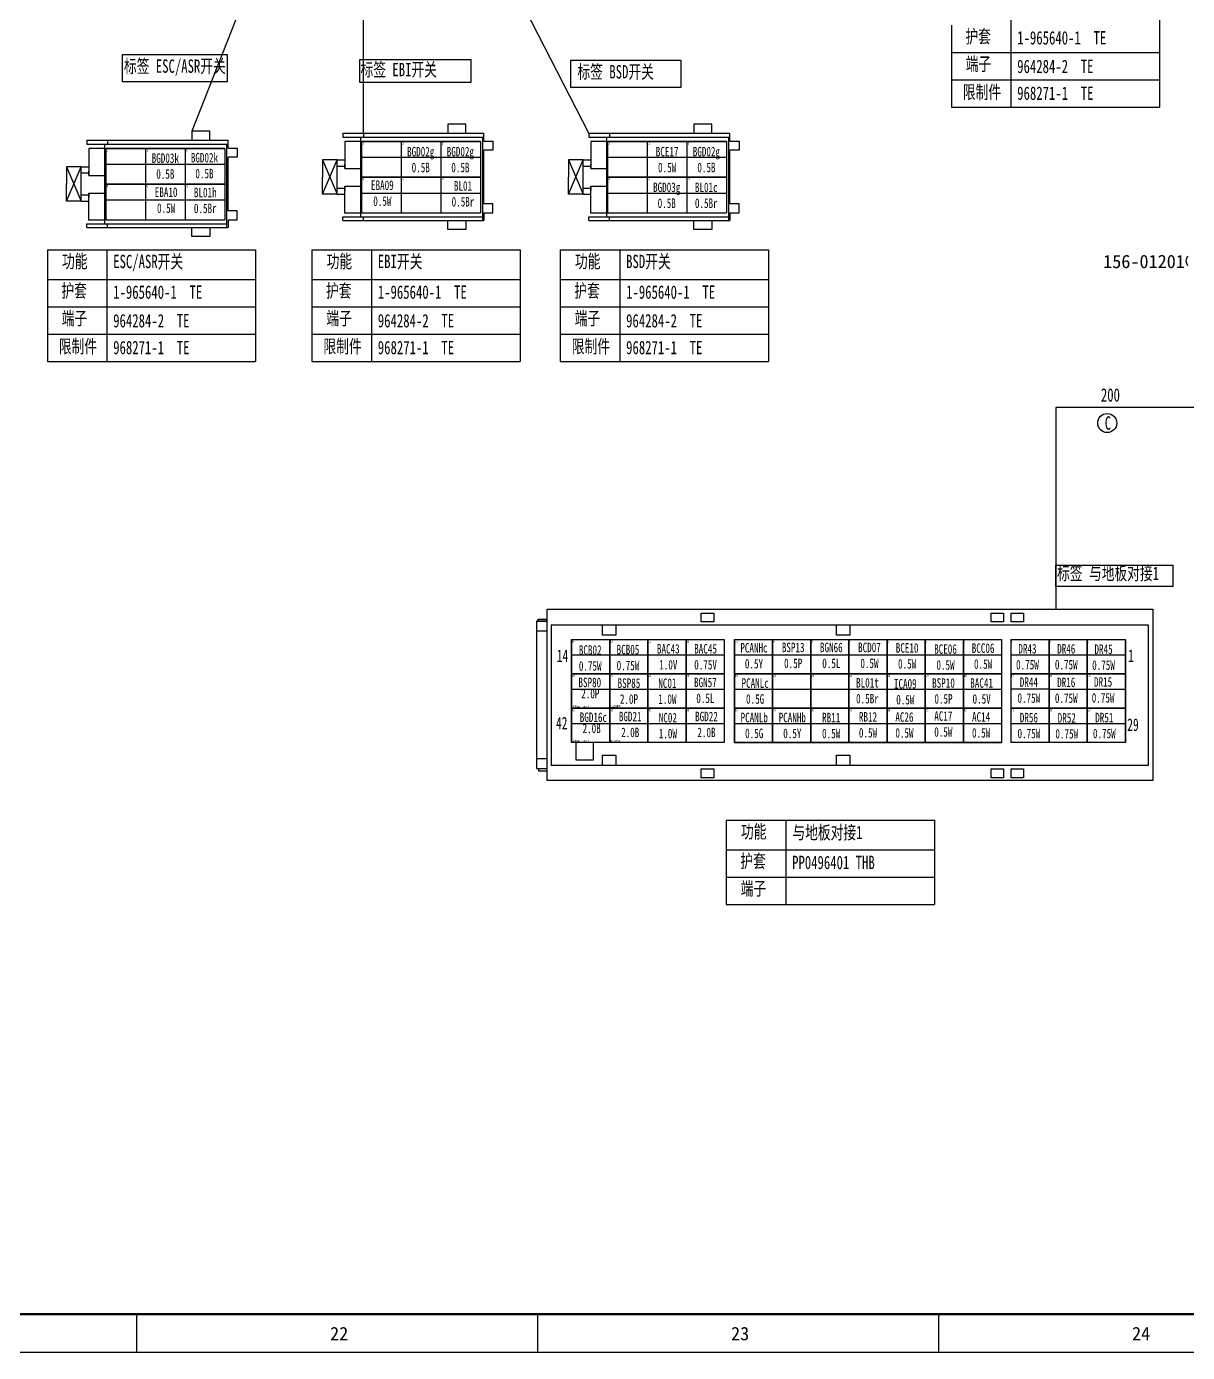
# Model space of a CAD drawing. Header units: millimetres. Extents: x 1543 to 5748, y 1576 to 2417.
# Drawn here: x 3722.2 to 4026.6, y 1576.3 to 1923.9 of the extents above; entities that cross this region are included whole.
import ezdxf

# ---------------------------------------------------------------- set-up
doc = ezdxf.new("R2010")
doc.units = ezdxf.units.MM
doc.layers.get('0').update_dxf_attribs({"lineweight": 25})
doc.layers.add('11文本层', color=255, linetype='Continuous')
doc.layers.add('孔位', color=2, linetype='Continuous')
for name, color, linetype, lineweight in [('1轮廓实线层', 7, 'Continuous', 50), ('_0', 7, 'Continuous', 25), ('图框层', 7, 'Continuous', 25)]:
    doc.layers.add(name, color=color, linetype=linetype, lineweight=lineweight)
doc.styles.add('HZ', font='SimSun.ttf', dxfattribs={"width": 0.67, "height": 4})
doc.styles.get("Standard").update_dxf_attribs({"font": ''})
doc.styles.add('仿宋体', font='', dxfattribs={"width": 0.7, "height": 3.5})
doc.styles.add('仿宋体GB2312', font='', dxfattribs={"width": 0.7})
doc.styles.add('标准', font='fangsong.ttf', dxfattribs={"width": 0.7, "height": 3.5})
doc.styles.get('Standard').set_extended_font_data('SimSun')
doc.styles.get('仿宋体').set_extended_font_data('SimSun')
doc.styles.get('仿宋体GB2312').set_extended_font_data('SimSun')

# ---------------------------------------------------------------- blocks, each defined once
blk = doc.blocks.new('ZwmFrameMain_A0X5^_^分区图框^_^landscape')
at = {"color": 3}
for p, q in [((2182.63, 0), (2182.63, -10)), ((2287.75, 0), (2287.75, -10)), ((2392.88, 0), (2392.88, -10))]:
    blk.add_line(p, q, dxfattribs=at)
at = {"lineweight": 50}
blk.add_line((4170, 0), (0, 0), dxfattribs=at)
at = {"layer": '图框层', "color": 1}
blk.add_line((4180, -10), (-25, -10), dxfattribs=at)
at = {"color": 3, "char_height": 3.5, "attachment_point": 1}
for s, insert in [('22', (2233.4, -3.29)), ('23', (2338.53, -3.29)), ('24', (2443.65, -3.29))]:
    blk.add_mtext_dynamic_manual_height_columns(s, width=5.7094, gutter_width=1, heights=[0], dxfattribs=dict(at, insert=insert))

msp = doc.modelspace()

# ---------------------------------------------------------------- linework, layer by layer
for p, q in [((3837.39, 1898.28), (3832.65, 1898.28)), ((3832.65, 1898.28), (3832.65, 1895.91)), ((3837.39, 1895.91), (3837.39, 1898.28)), ((3901.9, 1898.28), (3897.15, 1898.28)), ((3897.15, 1898.28), (3897.15, 1895.91)), ((3901.9, 1895.91), (3901.9, 1898.28)), ((3770.3, 1896.45), (3765.56, 1896.45)), ((3765.56, 1896.45), (3765.56, 1894.08)), ((3770.3, 1894.08), (3770.3, 1896.45)), ((3805.15, 1895.91), (3810.55, 1895.91)), ((3805.15, 1895.91), (3805.15, 1894.87)), ((3805.15, 1894.87), (3810.55, 1894.87)), ((3809.78, 1894.87), (3809.78, 1884.48)), ((3809.78, 1894.87), (3841.8, 1894.87)), ((3810.55, 1895.91), (3842.13, 1895.91)), ((3810.55, 1895.91), (3810.55, 1894.87)), ((3841.8, 1873.06), (3841.8, 1894.87)), ((3842.13, 1893.84), (3842.13, 1895.91)), ((3869.66, 1895.91), (3875.06, 1895.91)), ((3869.66, 1895.91), (3869.66, 1894.87)), ((3869.66, 1894.87), (3875.06, 1894.87)), ((3874.29, 1894.87), (3874.29, 1884.48)), ((3874.29, 1894.87), (3906.3, 1894.87)), ((3875.06, 1895.91), (3906.64, 1895.91)), ((3875.06, 1895.91), (3875.06, 1894.87)), ((3906.3, 1873.06), (3906.3, 1894.87)), ((3906.64, 1893.84), (3906.64, 1895.91)), ((3738.06, 1894.08), (3743.46, 1894.08)), ((3738.06, 1894.08), (3738.06, 1893.05)), ((3738.06, 1893.05), (3743.46, 1893.05)), ((3742.69, 1891.93), (3738.54, 1891.93)), ((3738.54, 1891.93), (3738.54, 1884.81)), ((3742.69, 1893.05), (3742.69, 1882.66)), ((3742.69, 1893.05), (3774.7, 1893.05)), ((3742.96, 1891.94), (3742.96, 1882.58)), ((3742.96, 1891.94), (3753.36, 1891.94)), ((3753.36, 1891.94), (3743.07, 1891.94)), ((3743.46, 1894.08), (3775.04, 1894.08)), ((3743.46, 1894.08), (3743.46, 1893.05)), ((3753.36, 1891.94), (3753.36, 1882.58)), ((3753.36, 1891.94), (3753.36, 1882.58)), ((3753.36, 1891.94), (3763.76, 1891.94)), ((3763.76, 1891.94), (3753.47, 1891.94)), ((3763.76, 1891.94), (3763.76, 1882.58)), ((3763.76, 1891.94), (3763.76, 1882.58)), ((3763.76, 1891.94), (3774.16, 1891.94)), ((3774.16, 1891.94), (3763.87, 1891.94)), ((3774.16, 1891.94), (3774.16, 1882.58)), ((3774.7, 1871.23), (3774.7, 1893.05)), ((3775.04, 1892.02), (3775.04, 1894.08)), ((3775.04, 1892.02), (3777.41, 1892.02)), ((3777.41, 1892.02), (3777.41, 1889.64)), ((3809.78, 1893.75), (3805.63, 1893.75)), ((3805.63, 1893.75), (3805.63, 1886.64)), ((3810.05, 1893.76), (3810.05, 1884.4)), ((3810.05, 1893.76), (3820.45, 1893.76)), ((3820.45, 1893.76), (3810.16, 1893.76)), ((3820.45, 1893.76), (3820.45, 1884.4)), ((3820.45, 1893.76), (3820.45, 1884.4)), ((3820.45, 1893.76), (3830.85, 1893.76)), ((3830.85, 1893.76), (3820.56, 1893.76)), ((3830.85, 1893.76), (3830.85, 1884.4)), ((3830.85, 1893.76), (3830.85, 1884.4)), ((3830.85, 1893.76), (3841.25, 1893.76)), ((3841.25, 1893.76), (3830.96, 1893.76)), ((3841.25, 1893.76), (3841.25, 1884.4)), ((3842.13, 1893.84), (3844.5, 1893.84)), ((3844.5, 1891.47), (3842.13, 1891.47)), ((3842.13, 1877.37), (3842.13, 1891.47)), ((3844.5, 1893.84), (3844.5, 1891.47)), ((3874.29, 1893.75), (3870.14, 1893.75)), ((3870.14, 1893.75), (3870.14, 1886.64)), ((3874.56, 1893.76), (3874.56, 1884.4)), ((3874.56, 1893.76), (3884.96, 1893.76)), ((3884.96, 1893.76), (3874.66, 1893.76)), ((3884.96, 1893.76), (3884.96, 1884.4)), ((3884.96, 1893.76), (3884.96, 1884.4)), ((3884.96, 1893.76), (3895.36, 1893.76)), ((3895.36, 1893.76), (3885.06, 1893.76)), ((3895.36, 1893.76), (3895.36, 1884.4)), ((3895.36, 1893.76), (3895.36, 1884.4)), ((3895.36, 1893.76), (3905.76, 1893.76)), ((3905.76, 1893.76), (3895.46, 1893.76)), ((3905.76, 1893.76), (3905.76, 1884.4)), ((3906.64, 1893.84), (3909.01, 1893.84)), ((3909.01, 1891.47), (3906.64, 1891.47)), ((3906.64, 1877.37), (3906.64, 1891.47)), ((3909.01, 1893.84), (3909.01, 1891.47)), ((3742.96, 1887.78), (3753.36, 1887.78)), ((3753.36, 1887.78), (3763.76, 1887.78)), ((3763.76, 1887.78), (3774.16, 1887.78)), ((3777.41, 1889.64), (3775.04, 1889.64)), ((3775.04, 1875.54), (3775.04, 1889.64)), ((3803.64, 1888.91), (3799.79, 1888.91)), ((3799.79, 1888.91), (3799.79, 1884.43)), ((3799.79, 1879.94), (3803.64, 1888.91)), ((3799.79, 1888.91), (3803.63, 1879.94)), ((3803.63, 1879.94), (3803.64, 1888.91)), ((3803.64, 1888.91), (3805.63, 1888.91)), ((3805.63, 1886.64), (3805.63, 1887.82)), ((3810.05, 1889.6), (3820.45, 1889.6)), ((3820.45, 1889.6), (3830.85, 1889.6)), ((3830.85, 1889.6), (3841.25, 1889.6)), ((3868.14, 1888.91), (3864.3, 1888.91)), ((3864.3, 1888.91), (3864.3, 1884.43)), ((3864.3, 1879.94), (3868.14, 1888.91)), ((3864.3, 1888.91), (3868.13, 1879.94)), ((3868.13, 1879.94), (3868.14, 1888.91)), ((3868.14, 1888.91), (3870.14, 1888.91)), ((3870.14, 1886.64), (3870.14, 1887.82)), ((3874.56, 1889.6), (3884.96, 1889.6)), ((3884.96, 1889.6), (3895.36, 1889.6)), ((3895.36, 1889.6), (3905.76, 1889.6)), ((3736.55, 1887.09), (3732.7, 1887.09)), ((3732.7, 1887.09), (3732.7, 1882.6)), ((3732.7, 1878.11), (3736.55, 1887.09)), ((3732.7, 1887.09), (3736.54, 1878.11)), ((3736.54, 1878.11), (3736.55, 1887.09)), ((3738.54, 1885.41), (3736.54, 1885.41)), ((3736.55, 1887.09), (3738.54, 1887.09)), ((3738.54, 1884.81), (3738.54, 1886)), ((3738.54, 1884.81), (3742.69, 1884.81)), ((3799.79, 1879.94), (3799.79, 1884.43)), ((3805.63, 1887.23), (3803.63, 1887.23)), ((3805.63, 1886.64), (3809.78, 1886.64)), ((3809.78, 1884.48), (3809.78, 1882.05)), ((3810.05, 1884.4), (3810.05, 1875.04)), ((3810.05, 1884.4), (3820.45, 1884.4)), ((3810.05, 1884.4), (3820.45, 1884.4)), ((3820.45, 1884.4), (3810.16, 1884.4)), ((3820.45, 1884.4), (3820.45, 1875.04)), ((3820.45, 1884.4), (3820.45, 1875.04)), ((3820.45, 1884.4), (3830.85, 1884.4)), ((3820.45, 1884.4), (3830.85, 1884.4)), ((3830.85, 1884.4), (3820.56, 1884.4)), ((3830.85, 1884.4), (3830.85, 1875.04)), ((3830.85, 1884.4), (3830.85, 1875.04)), ((3830.85, 1884.4), (3841.25, 1884.4)), ((3830.85, 1884.4), (3841.25, 1884.4)), ((3841.25, 1884.4), (3830.96, 1884.4)), ((3841.25, 1884.4), (3841.25, 1875.04)), ((3864.3, 1879.94), (3864.3, 1884.43)), ((3870.14, 1887.23), (3868.14, 1887.23)), ((3870.14, 1886.64), (3874.29, 1886.64)), ((3874.29, 1884.48), (3874.29, 1882.05)), ((3874.56, 1884.4), (3874.56, 1875.04)), ((3874.56, 1884.4), (3884.96, 1884.4)), ((3874.56, 1884.4), (3884.96, 1884.4)), ((3884.96, 1884.4), (3874.66, 1884.4)), ((3884.96, 1884.4), (3884.96, 1875.04)), ((3884.96, 1884.4), (3884.96, 1875.04)), ((3884.96, 1884.4), (3895.36, 1884.4)), ((3884.96, 1884.4), (3895.36, 1884.4)), ((3895.36, 1884.4), (3885.06, 1884.4)), ((3895.36, 1884.4), (3895.36, 1875.04)), ((3895.36, 1884.4), (3895.36, 1875.04)), ((3895.36, 1884.4), (3905.76, 1884.4)), ((3895.36, 1884.4), (3905.76, 1884.4)), ((3905.76, 1884.4), (3895.46, 1884.4)), ((3905.76, 1884.4), (3905.76, 1875.04)), ((3732.7, 1878.11), (3732.7, 1882.6)), ((3742.69, 1882.66), (3742.69, 1880.22)), ((3742.96, 1882.58), (3742.96, 1873.22)), ((3742.96, 1882.58), (3753.36, 1882.58)), ((3742.96, 1882.58), (3753.36, 1882.58)), ((3753.36, 1882.58), (3743.07, 1882.58)), ((3753.36, 1882.58), (3753.36, 1873.22)), ((3753.36, 1882.58), (3753.36, 1873.22)), ((3753.36, 1882.58), (3763.76, 1882.58)), ((3753.36, 1882.58), (3763.76, 1882.58)), ((3763.76, 1882.58), (3753.47, 1882.58)), ((3763.76, 1882.58), (3763.76, 1873.22)), ((3763.76, 1882.58), (3763.76, 1873.22)), ((3763.76, 1882.58), (3774.16, 1882.58)), ((3763.76, 1882.58), (3774.16, 1882.58)), ((3774.16, 1882.58), (3763.87, 1882.58)), ((3774.16, 1882.58), (3774.16, 1873.22)), ((3805.63, 1881.46), (3803.63, 1881.46)), ((3805.63, 1874.93), (3805.63, 1882.05)), ((3805.63, 1882.05), (3809.78, 1882.05)), ((3805.63, 1882.05), (3805.63, 1880.86)), ((3809.78, 1882.05), (3809.78, 1874.87)), ((3870.14, 1881.46), (3868.13, 1881.46)), ((3870.14, 1874.93), (3870.14, 1882.05)), ((3870.14, 1882.05), (3874.29, 1882.05)), ((3870.14, 1882.05), (3870.14, 1880.86)), ((3874.29, 1882.05), (3874.29, 1874.87)), ((3736.54, 1878.11), (3732.7, 1878.11)), ((3738.54, 1879.63), (3736.54, 1879.63)), ((3736.54, 1878.11), (3738.54, 1878.11)), ((3738.54, 1873.11), (3738.54, 1880.22)), ((3738.54, 1880.22), (3742.69, 1880.22)), ((3738.54, 1880.22), (3738.54, 1879.04)), ((3742.69, 1880.22), (3742.69, 1873.05)), ((3742.96, 1878.42), (3753.36, 1878.42)), ((3753.36, 1878.42), (3763.76, 1878.42)), ((3763.76, 1878.42), (3774.16, 1878.42)), ((3803.63, 1879.94), (3799.79, 1879.94)), ((3803.63, 1879.94), (3805.63, 1879.94)), ((3810.05, 1880.24), (3820.45, 1880.24)), ((3820.45, 1880.24), (3830.85, 1880.24)), ((3830.85, 1880.24), (3841.25, 1880.24)), ((3844.5, 1877.37), (3842.13, 1877.37)), ((3844.5, 1875), (3844.5, 1877.37)), ((3868.13, 1879.94), (3864.3, 1879.94)), ((3868.13, 1879.94), (3870.14, 1879.94)), ((3874.56, 1880.24), (3884.96, 1880.24)), ((3884.96, 1880.24), (3895.36, 1880.24)), ((3895.36, 1880.24), (3905.76, 1880.24)), ((3909.01, 1877.37), (3906.64, 1877.37)), ((3909.01, 1875), (3909.01, 1877.37)), ((3742.69, 1874.29), (3742.69, 1872.14)), ((3777.41, 1875.54), (3775.04, 1875.54)), ((3777.41, 1873.17), (3777.41, 1875.54)), ((3805.15, 1873.06), (3805.15, 1873.96)), ((3805.15, 1873.96), (3841.8, 1873.96)), ((3809.78, 1874.93), (3805.63, 1874.93)), ((3809.78, 1876.12), (3809.78, 1873.96)), ((3810.05, 1875.04), (3820.45, 1875.04)), ((3810.55, 1873.06), (3810.55, 1873.96)), ((3820.45, 1875.04), (3830.85, 1875.04)), ((3830.85, 1875.04), (3841.25, 1875.04)), ((3842.13, 1875), (3844.5, 1875)), ((3842.13, 1875), (3842.13, 1873.06)), ((3869.66, 1873.06), (3869.66, 1873.96)), ((3869.66, 1873.96), (3906.3, 1873.96)), ((3874.29, 1874.93), (3870.14, 1874.93)), ((3874.29, 1876.12), (3874.29, 1873.96)), ((3874.56, 1875.04), (3884.96, 1875.04)), ((3875.06, 1873.06), (3875.06, 1873.96)), ((3884.96, 1875.04), (3895.36, 1875.04)), ((3895.36, 1875.04), (3905.76, 1875.04)), ((3906.64, 1875), (3909.01, 1875)), ((3906.64, 1875), (3906.64, 1873.06)), ((3738.06, 1871.23), (3738.06, 1872.14)), ((3738.06, 1872.14), (3774.7, 1872.14)), ((3738.06, 1871.23), (3743.46, 1871.23)), ((3742.69, 1873.11), (3738.54, 1873.11)), ((3742.96, 1873.22), (3753.36, 1873.22)), ((3743.46, 1871.23), (3743.46, 1872.14)), ((3743.46, 1871.23), (3775.04, 1871.23)), ((3753.36, 1873.22), (3763.76, 1873.22)), ((3763.76, 1873.22), (3774.16, 1873.22)), ((3765.56, 1868.86), (3765.56, 1871.23)), ((3770.3, 1871.23), (3770.3, 1868.86)), ((3775.04, 1873.17), (3777.41, 1873.17)), ((3775.04, 1873.17), (3775.04, 1871.23)), ((3805.15, 1873.06), (3810.55, 1873.06)), ((3810.55, 1873.06), (3842.13, 1873.06)), ((3832.65, 1870.68), (3832.65, 1873.06)), ((3837.39, 1870.68), (3832.65, 1870.68)), ((3837.39, 1873.06), (3837.39, 1870.68)), ((3869.66, 1873.06), (3875.06, 1873.06)), ((3875.06, 1873.06), (3906.64, 1873.06)), ((3897.15, 1870.68), (3897.15, 1873.06)), ((3901.9, 1870.68), (3897.15, 1870.68)), ((3901.9, 1873.06), (3901.9, 1870.68)), ((3770.3, 1868.86), (3765.56, 1868.86)), ((3858.75, 1726.25), (3858.75, 1771.11)), ((3858.75, 1771.11), (4017.47, 1771.11)), ((4017.47, 1771.11), (4017.47, 1726.25)), ((3859.72, 1766.99), (3859.72, 1730.15)), ((3859.72, 1766.99), (4016.24, 1766.99)), ((4016.24, 1766.99), (4016.24, 1730.15)), ((3865.12, 1754.15), (3865.12, 1763.15)), ((3865.12, 1763.15), (3865.12, 1754.15)), ((3865.12, 1763.15), (3875.12, 1763.15)), ((3865.12, 1763.15), (3865.12, 1754.15)), ((3865.12, 1763.15), (3865.12, 1754.15)), ((3875.12, 1763.15), (3875.12, 1754.15)), ((3875.12, 1763.15), (3875.12, 1754.15)), ((3875.12, 1763.15), (3875.12, 1754.15)), ((3875.12, 1763.15), (3875.12, 1754.15)), ((3875.12, 1763.15), (3885.12, 1763.15)), ((3875.12, 1763.15), (3875.12, 1754.15)), ((3875.12, 1754.15), (3875.12, 1763.15)), ((3885.12, 1763.15), (3885.12, 1754.15)), ((3885.12, 1763.15), (3885.12, 1754.15)), ((3885.12, 1763.15), (3885.12, 1754.15)), ((3885.12, 1763.15), (3885.12, 1754.15)), ((3885.12, 1763.15), (3895.12, 1763.15)), ((3885.12, 1763.15), (3885.12, 1754.15)), ((3885.12, 1754.15), (3885.12, 1763.15)), ((3895.12, 1763.15), (3895.12, 1754.15)), ((3895.12, 1763.15), (3895.12, 1754.15)), ((3895.12, 1763.15), (3895.12, 1754.15)), ((3895.12, 1763.15), (3895.12, 1754.15)), ((3895.12, 1763.15), (3905.12, 1763.15)), ((3895.12, 1763.15), (3895.12, 1754.15)), ((3895.12, 1754.15), (3895.12, 1763.15)), ((3905.12, 1763.15), (3905.12, 1754.15)), ((3905.12, 1763.15), (3905.12, 1754.15)), ((3907.83, 1754.15), (3907.83, 1763.15)), ((3907.83, 1763.15), (3907.83, 1754.15)), ((3907.83, 1763.15), (3917.83, 1763.15)), ((3907.83, 1763.15), (3907.83, 1754.15)), ((3907.83, 1763.15), (3907.83, 1754.15)), ((3907.83, 1763.15), (3907.83, 1754.15)), ((3907.83, 1763.15), (3907.83, 1754.15)), ((3917.83, 1754.15), (3917.83, 1763.15)), ((3917.83, 1763.15), (3917.83, 1754.15)), ((3917.83, 1763.15), (3927.83, 1763.15)), ((3917.83, 1763.15), (3917.83, 1754.15)), ((3917.83, 1763.15), (3917.83, 1754.15)), ((3917.83, 1763.15), (3917.83, 1754.15)), ((3917.83, 1763.15), (3917.83, 1754.15)), ((3917.83, 1763.15), (3917.83, 1754.15)), ((3917.83, 1763.15), (3917.83, 1754.15)), ((3927.83, 1754.15), (3927.83, 1763.15)), ((3927.83, 1763.15), (3927.83, 1754.15)), ((3927.83, 1763.15), (3937.83, 1763.15)), ((3927.83, 1763.15), (3927.83, 1754.15)), ((3927.83, 1763.15), (3927.83, 1754.15)), ((3927.83, 1763.15), (3927.83, 1754.15)), ((3927.83, 1763.15), (3927.83, 1754.15)), ((3927.83, 1763.15), (3927.83, 1754.15)), ((3927.83, 1763.15), (3927.83, 1754.15)), ((3937.83, 1754.15), (3937.83, 1763.15)), ((3937.83, 1763.15), (3937.83, 1754.15)), ((3937.83, 1763.15), (3947.83, 1763.15)), ((3937.83, 1763.15), (3937.83, 1754.15)), ((3937.83, 1763.15), (3937.83, 1754.15)), ((3937.83, 1763.15), (3937.83, 1754.15)), ((3937.83, 1763.15), (3937.83, 1754.15)), ((3937.83, 1763.15), (3937.83, 1754.15)), ((3937.83, 1763.15), (3937.83, 1754.15)), ((3947.83, 1754.15), (3947.83, 1763.15)), ((3947.83, 1763.15), (3947.83, 1754.15)), ((3947.83, 1763.15), (3957.83, 1763.15)), ((3947.83, 1763.15), (3947.83, 1754.15)), ((3947.83, 1763.15), (3947.83, 1754.15)), ((3947.83, 1763.15), (3947.83, 1754.15)), ((3947.83, 1763.15), (3947.83, 1754.15)), ((3947.83, 1763.15), (3947.83, 1754.15)), ((3947.83, 1763.15), (3947.83, 1754.15)), ((3957.83, 1754.15), (3957.83, 1763.15)), ((3957.83, 1763.15), (3957.83, 1754.15)), ((3957.83, 1763.15), (3967.83, 1763.15)), ((3957.83, 1763.15), (3957.83, 1754.15)), ((3957.83, 1763.15), (3957.83, 1754.15)), ((3957.83, 1763.15), (3957.83, 1754.15)), ((3957.83, 1763.15), (3957.83, 1754.15)), ((3957.83, 1763.15), (3957.83, 1754.15)), ((3957.83, 1763.15), (3957.83, 1754.15)), ((3967.83, 1754.15), (3967.83, 1763.15)), ((3967.83, 1763.15), (3967.83, 1754.15)), ((3967.83, 1763.15), (3977.83, 1763.15)), ((3967.83, 1763.15), (3967.83, 1754.15)), ((3967.83, 1763.15), (3967.83, 1754.15)), ((3967.83, 1763.15), (3967.83, 1754.15)), ((3967.83, 1763.15), (3967.83, 1754.15)), ((3967.83, 1763.15), (3967.83, 1754.15)), ((3967.83, 1763.15), (3967.83, 1754.15)), ((3977.83, 1763.15), (3977.83, 1754.15)), ((3977.83, 1763.15), (3977.83, 1754.15)), ((3980.31, 1763.15), (3980.31, 1736.15)), ((3980.31, 1763.15), (3990.31, 1763.15)), ((3980.31, 1763.15), (3990.31, 1763.15)), ((3990.31, 1754.15), (3990.31, 1763.15)), ((3990.31, 1763.15), (3990.31, 1754.15)), ((3990.31, 1763.15), (4000.31, 1763.15)), ((3990.31, 1763.15), (3990.31, 1754.15)), ((3990.31, 1763.15), (3990.31, 1754.15)), ((3990.31, 1763.15), (3990.31, 1754.15)), ((3990.31, 1763.15), (3990.31, 1754.15)), ((4000.31, 1754.15), (4000.31, 1763.15)), ((4000.31, 1763.15), (4000.31, 1754.15)), ((4000.31, 1763.15), (4010.31, 1763.15)), ((4000.31, 1763.15), (4000.31, 1754.15)), ((4000.31, 1763.15), (4000.31, 1754.15)), ((4000.31, 1763.15), (4000.31, 1754.15)), ((4000.31, 1763.15), (4000.31, 1754.15)), ((4010.31, 1754.15), (4010.31, 1763.15)), ((4010.31, 1763.15), (4010.31, 1754.15)), ((4010.31, 1763.15), (4010.31, 1754.15)), ((4010.31, 1763.15), (4010.31, 1754.15)), ((4010.31, 1763.15), (4010.31, 1754.15)), ((4010.31, 1763.15), (4010.31, 1754.15)), ((3865.12, 1759.15), (3875.12, 1759.15)), ((3875.12, 1759.15), (3885.12, 1759.15)), ((3885.12, 1759.15), (3895.12, 1759.15)), ((3895.12, 1759.15), (3905.12, 1759.15)), ((3907.83, 1759.15), (3917.83, 1759.15)), ((3917.83, 1759.15), (3927.83, 1759.15)), ((3927.83, 1759.15), (3937.83, 1759.15)), ((3937.83, 1759.15), (3947.83, 1759.15)), ((3947.83, 1759.15), (3957.83, 1759.15)), ((3957.83, 1759.15), (3967.83, 1759.15)), ((3967.83, 1759.15), (3977.83, 1759.15)), ((3980.31, 1759.15), (3990.31, 1759.15)), ((3990.31, 1759.15), (4000.31, 1759.15)), ((4000.31, 1759.15), (4010.31, 1759.15)), ((3875.12, 1754.15), (3865.12, 1754.15)), ((3865.12, 1745.15), (3865.12, 1754.15)), ((3865.12, 1754.15), (3865.12, 1745.15)), ((3865.12, 1754.15), (3875.12, 1754.15)), ((3865.12, 1754.15), (3865.12, 1745.15)), ((3865.12, 1754.15), (3865.12, 1745.15)), ((3885.12, 1754.15), (3875.12, 1754.15)), ((3875.12, 1754.15), (3875.12, 1745.15)), ((3875.12, 1754.15), (3875.12, 1745.15)), ((3875.12, 1754.15), (3875.12, 1745.15)), ((3875.12, 1754.15), (3875.12, 1745.15)), ((3875.12, 1754.15), (3885.12, 1754.15)), ((3875.12, 1754.15), (3875.12, 1745.15)), ((3875.12, 1745.15), (3875.12, 1754.15)), ((3895.12, 1754.15), (3885.12, 1754.15)), ((3885.12, 1754.15), (3885.12, 1745.15)), ((3885.12, 1754.15), (3885.12, 1745.15)), ((3885.12, 1754.15), (3885.12, 1745.15)), ((3885.12, 1754.15), (3885.12, 1745.15)), ((3885.12, 1754.15), (3895.12, 1754.15)), ((3885.12, 1754.15), (3885.12, 1745.15)), ((3885.12, 1745.15), (3885.12, 1754.15)), ((3905.12, 1754.15), (3895.12, 1754.15)), ((3895.12, 1754.15), (3895.12, 1745.15)), ((3895.12, 1754.15), (3895.12, 1745.15)), ((3895.12, 1754.15), (3895.12, 1745.15)), ((3895.12, 1754.15), (3895.12, 1745.15)), ((3895.12, 1754.15), (3905.12, 1754.15)), ((3895.12, 1754.15), (3895.12, 1745.15)), ((3895.12, 1745.15), (3895.12, 1754.15)), ((3905.12, 1754.15), (3905.12, 1745.15)), ((3905.12, 1754.15), (3905.12, 1745.15)), ((3907.83, 1754.15), (3907.83, 1745.15)), ((3907.83, 1754.15), (3907.83, 1745.15)), ((3907.83, 1754.15), (3907.83, 1745.15)), ((3907.83, 1754.15), (3907.83, 1745.15)), ((3907.83, 1754.15), (3917.83, 1754.15)), ((3907.83, 1754.15), (3907.83, 1745.15)), ((3907.83, 1745.15), (3907.83, 1754.15)), ((3907.83, 1754.15), (3917.83, 1754.15)), ((3917.83, 1754.15), (3907.83, 1754.15)), ((3917.83, 1754.15), (3917.83, 1745.15)), ((3917.83, 1754.15), (3917.83, 1745.15)), ((3917.83, 1754.15), (3917.83, 1745.15)), ((3917.83, 1754.15), (3917.83, 1745.15)), ((3917.83, 1754.15), (3917.83, 1745.15)), ((3917.83, 1754.15), (3917.83, 1745.15)), ((3917.83, 1754.15), (3927.83, 1754.15)), ((3917.83, 1754.15), (3917.83, 1745.15)), ((3917.83, 1745.15), (3917.83, 1754.15)), ((3917.83, 1754.15), (3927.83, 1754.15)), ((3927.83, 1754.15), (3917.83, 1754.15)), ((3927.83, 1754.15), (3927.83, 1745.15)), ((3927.83, 1754.15), (3927.83, 1745.15)), ((3927.83, 1754.15), (3927.83, 1745.15)), ((3927.83, 1754.15), (3927.83, 1745.15)), ((3927.83, 1754.15), (3927.83, 1745.15)), ((3927.83, 1754.15), (3927.83, 1745.15)), ((3927.83, 1754.15), (3937.83, 1754.15)), ((3927.83, 1754.15), (3927.83, 1745.15)), ((3927.83, 1745.15), (3927.83, 1754.15)), ((3927.83, 1754.15), (3937.83, 1754.15)), ((3937.83, 1754.15), (3927.83, 1754.15)), ((3937.83, 1754.15), (3937.83, 1745.15)), ((3937.83, 1754.15), (3937.83, 1745.15)), ((3937.83, 1754.15), (3937.83, 1745.15)), ((3937.83, 1754.15), (3937.83, 1745.15)), ((3937.83, 1754.15), (3937.83, 1745.15)), ((3937.83, 1754.15), (3937.83, 1745.15)), ((3937.83, 1754.15), (3947.83, 1754.15)), ((3937.83, 1754.15), (3937.83, 1745.15)), ((3937.83, 1745.15), (3937.83, 1754.15)), ((3937.83, 1754.15), (3947.83, 1754.15)), ((3947.83, 1754.15), (3937.83, 1754.15)), ((3947.83, 1754.15), (3947.83, 1745.15)), ((3947.83, 1754.15), (3947.83, 1745.15)), ((3947.83, 1754.15), (3947.83, 1745.15)), ((3947.83, 1754.15), (3947.83, 1745.15)), ((3947.83, 1754.15), (3947.83, 1745.15)), ((3947.83, 1754.15), (3947.83, 1745.15)), ((3947.83, 1754.15), (3957.83, 1754.15)), ((3947.83, 1754.15), (3947.83, 1745.15)), ((3947.83, 1745.15), (3947.83, 1754.15)), ((3947.83, 1754.15), (3957.83, 1754.15)), ((3957.83, 1754.15), (3947.83, 1754.15)), ((3957.83, 1754.15), (3957.83, 1745.15)), ((3957.83, 1754.15), (3957.83, 1745.15)), ((3957.83, 1754.15), (3957.83, 1745.15)), ((3957.83, 1754.15), (3957.83, 1745.15)), ((3957.83, 1754.15), (3957.83, 1745.15)), ((3957.83, 1754.15), (3957.83, 1745.15)), ((3957.83, 1754.15), (3967.83, 1754.15)), ((3957.83, 1754.15), (3957.83, 1745.15)), ((3957.83, 1745.15), (3957.83, 1754.15)), ((3957.83, 1754.15), (3967.83, 1754.15)), ((3967.83, 1754.15), (3957.83, 1754.15)), ((3967.83, 1754.15), (3967.83, 1745.15)), ((3967.83, 1754.15), (3967.83, 1745.15)), ((3967.83, 1754.15), (3967.83, 1745.15)), ((3967.83, 1754.15), (3967.83, 1745.15)), ((3967.83, 1754.15), (3967.83, 1745.15)), ((3967.83, 1754.15), (3967.83, 1745.15)), ((3967.83, 1754.15), (3977.83, 1754.15)), ((3967.83, 1754.15), (3967.83, 1745.15)), ((3967.83, 1745.15), (3967.83, 1754.15)), ((3967.83, 1754.15), (3977.83, 1754.15)), ((3977.83, 1754.15), (3967.83, 1754.15)), ((3977.83, 1754.15), (3977.83, 1745.15)), ((3977.83, 1754.15), (3977.83, 1745.15)), ((3980.31, 1754.15), (3990.31, 1754.15)), ((3990.31, 1754.15), (3980.31, 1754.15)), ((3990.31, 1745.15), (3990.31, 1754.15)), ((3990.31, 1754.15), (3990.31, 1745.15)), ((3990.31, 1754.15), (4000.31, 1754.15)), ((3990.31, 1754.15), (3990.31, 1745.15)), ((3990.31, 1754.15), (3990.31, 1745.15)), ((3990.31, 1754.15), (3990.31, 1745.15)), ((3990.31, 1754.15), (3990.31, 1745.15)), ((4000.31, 1754.15), (3990.31, 1754.15)), ((4000.31, 1745.15), (4000.31, 1754.15)), ((4000.31, 1754.15), (4000.31, 1745.15)), ((4000.31, 1754.15), (4010.31, 1754.15)), ((4000.31, 1754.15), (4000.31, 1745.15)), ((4000.31, 1754.15), (4000.31, 1745.15)), ((4000.31, 1754.15), (4000.31, 1745.15)), ((4000.31, 1754.15), (4000.31, 1745.15)), ((4010.31, 1754.15), (4000.31, 1754.15)), ((4010.31, 1745.15), (4010.31, 1754.15)), ((4010.31, 1754.15), (4010.31, 1745.15)), ((4010.31, 1754.15), (4010.31, 1745.15)), ((4010.31, 1754.15), (4010.31, 1745.15)), ((4010.31, 1754.15), (4010.31, 1745.15)), ((4010.31, 1754.15), (4010.31, 1745.15)), ((3865.12, 1750.15), (3875.12, 1750.15)), ((3875.12, 1750.15), (3885.12, 1750.15)), ((3885.12, 1750.15), (3895.12, 1750.15)), ((3895.12, 1750.15), (3905.12, 1750.15)), ((3907.83, 1750.15), (3917.83, 1750.15)), ((3917.83, 1750.15), (3927.83, 1750.15)), ((3927.83, 1750.15), (3937.83, 1750.15)), ((3937.83, 1750.15), (3947.83, 1750.15)), ((3947.83, 1750.15), (3957.83, 1750.15)), ((3957.83, 1750.15), (3967.83, 1750.15)), ((3967.83, 1750.15), (3977.83, 1750.15)), ((3990.31, 1750.15), (4000.31, 1750.15)), ((4000.31, 1750.15), (4010.31, 1750.15)), ((3875.12, 1745.15), (3865.12, 1745.15)), ((3865.12, 1745.15), (3865.12, 1736.15)), ((3865.12, 1745.15), (3865.12, 1736.15)), ((3865.12, 1745.15), (3875.12, 1745.15)), ((3865.12, 1745.15), (3865.12, 1736.15)), ((3865.12, 1736.15), (3865.12, 1745.15)), ((3885.12, 1745.15), (3875.12, 1745.15)), ((3875.12, 1736.15), (3875.12, 1745.15)), ((3875.12, 1745.15), (3875.12, 1736.15)), ((3875.12, 1745.15), (3885.12, 1745.15)), ((3875.12, 1745.15), (3875.12, 1736.15)), ((3875.12, 1745.15), (3875.12, 1736.15)), ((3875.12, 1745.15), (3875.12, 1736.15)), ((3875.12, 1745.15), (3875.12, 1736.15)), ((3895.12, 1745.15), (3885.12, 1745.15)), ((3885.12, 1736.15), (3885.12, 1745.15)), ((3885.12, 1745.15), (3885.12, 1736.15)), ((3885.12, 1745.15), (3895.12, 1745.15)), ((3885.12, 1745.15), (3885.12, 1736.15)), ((3885.12, 1745.15), (3885.12, 1736.15)), ((3885.12, 1745.15), (3885.12, 1736.15)), ((3885.12, 1745.15), (3885.12, 1736.15)), ((3905.12, 1745.15), (3895.12, 1745.15)), ((3895.12, 1736.15), (3895.12, 1745.15)), ((3895.12, 1745.15), (3895.12, 1736.15)), ((3895.12, 1745.15), (3905.12, 1745.15)), ((3895.12, 1745.15), (3895.12, 1736.15)), ((3895.12, 1745.15), (3895.12, 1736.15)), ((3895.12, 1745.15), (3895.12, 1736.15)), ((3895.12, 1745.15), (3895.12, 1736.15)), ((3905.12, 1745.15), (3905.12, 1736.15)), ((3905.12, 1745.15), (3905.12, 1736.15)), ((3907.83, 1745.15), (3907.83, 1736.15)), ((3907.83, 1745.15), (3907.83, 1736.15)), ((3907.83, 1745.15), (3907.83, 1736.15)), ((3907.83, 1745.15), (3907.83, 1736.15)), ((3907.83, 1745.15), (3917.83, 1745.15)), ((3907.83, 1745.15), (3907.83, 1736.15)), ((3907.83, 1736.15), (3907.83, 1745.15)), ((3917.83, 1745.15), (3907.83, 1745.15)), ((3907.83, 1745.15), (3917.83, 1745.15)), ((3917.83, 1745.15), (3917.83, 1736.15)), ((3917.83, 1745.15), (3917.83, 1736.15)), ((3917.83, 1745.15), (3917.83, 1736.15)), ((3917.83, 1745.15), (3917.83, 1736.15)), ((3917.83, 1745.15), (3917.83, 1736.15)), ((3917.83, 1745.15), (3917.83, 1736.15)), ((3917.83, 1745.15), (3927.83, 1745.15)), ((3917.83, 1745.15), (3917.83, 1736.15)), ((3917.83, 1736.15), (3917.83, 1745.15)), ((3927.83, 1745.15), (3917.83, 1745.15)), ((3917.83, 1745.15), (3927.83, 1745.15)), ((3927.83, 1745.15), (3927.83, 1736.15)), ((3927.83, 1745.15), (3927.83, 1736.15)), ((3927.83, 1745.15), (3927.83, 1736.15)), ((3927.83, 1745.15), (3927.83, 1736.15)), ((3927.83, 1745.15), (3927.83, 1736.15)), ((3927.83, 1745.15), (3927.83, 1736.15)), ((3927.83, 1745.15), (3937.83, 1745.15)), ((3927.83, 1745.15), (3927.83, 1736.15)), ((3927.83, 1736.15), (3927.83, 1745.15)), ((3937.83, 1745.15), (3927.83, 1745.15)), ((3927.83, 1745.15), (3937.83, 1745.15)), ((3937.83, 1745.15), (3937.83, 1736.15)), ((3937.83, 1745.15), (3937.83, 1736.15)), ((3937.83, 1745.15), (3937.83, 1736.15)), ((3937.83, 1745.15), (3937.83, 1736.15)), ((3937.83, 1745.15), (3937.83, 1736.15)), ((3937.83, 1745.15), (3937.83, 1736.15)), ((3937.83, 1745.15), (3947.83, 1745.15)), ((3937.83, 1745.15), (3937.83, 1736.15)), ((3937.83, 1736.15), (3937.83, 1745.15)), ((3947.83, 1745.15), (3937.83, 1745.15)), ((3937.83, 1745.15), (3947.83, 1745.15)), ((3947.83, 1745.15), (3947.83, 1736.15)), ((3947.83, 1745.15), (3947.83, 1736.15)), ((3947.83, 1745.15), (3947.83, 1736.15)), ((3947.83, 1745.15), (3947.83, 1736.15)), ((3947.83, 1745.15), (3947.83, 1736.15)), ((3947.83, 1745.15), (3947.83, 1736.15)), ((3947.83, 1745.15), (3957.83, 1745.15)), ((3947.83, 1745.15), (3947.83, 1736.15)), ((3947.83, 1736.15), (3947.83, 1745.15)), ((3957.83, 1745.15), (3947.83, 1745.15)), ((3947.83, 1745.15), (3957.83, 1745.15)), ((3957.83, 1745.15), (3957.83, 1736.15)), ((3957.83, 1745.15), (3957.83, 1736.15)), ((3957.83, 1745.15), (3957.83, 1736.15)), ((3957.83, 1745.15), (3957.83, 1736.15)), ((3957.83, 1745.15), (3957.83, 1736.15)), ((3957.83, 1745.15), (3957.83, 1736.15)), ((3957.83, 1745.15), (3967.83, 1745.15)), ((3957.83, 1745.15), (3957.83, 1736.15)), ((3957.83, 1736.15), (3957.83, 1745.15)), ((3967.83, 1745.15), (3957.83, 1745.15)), ((3957.83, 1745.15), (3967.83, 1745.15)), ((3967.83, 1745.15), (3967.83, 1736.15)), ((3967.83, 1745.15), (3967.83, 1736.15)), ((3967.83, 1745.15), (3967.83, 1736.15)), ((3967.83, 1745.15), (3967.83, 1736.15)), ((3967.83, 1745.15), (3967.83, 1736.15)), ((3967.83, 1745.15), (3967.83, 1736.15)), ((3967.83, 1745.15), (3977.83, 1745.15)), ((3967.83, 1745.15), (3967.83, 1736.15)), ((3967.83, 1736.15), (3967.83, 1745.15)), ((3977.83, 1745.15), (3967.83, 1745.15)), ((3967.83, 1745.15), (3977.83, 1745.15)), ((3977.83, 1745.15), (3977.83, 1736.15)), ((3977.83, 1745.15), (3977.83, 1736.15)), ((3980.31, 1745.15), (3990.31, 1745.15)), ((3990.31, 1745.15), (3980.31, 1745.15)), ((3990.31, 1745.15), (3990.31, 1736.15)), ((3990.31, 1745.15), (3990.31, 1736.15)), ((3990.31, 1745.15), (3990.31, 1736.15)), ((3990.31, 1745.15), (3990.31, 1736.15)), ((3990.31, 1745.15), (4000.31, 1745.15)), ((3990.31, 1745.15), (3990.31, 1736.15)), ((3990.31, 1736.15), (3990.31, 1745.15)), ((4000.31, 1745.15), (3990.31, 1745.15)), ((4000.31, 1745.15), (4000.31, 1736.15)), ((4000.31, 1745.15), (4000.31, 1736.15)), ((4000.31, 1745.15), (4000.31, 1736.15)), ((4000.31, 1745.15), (4000.31, 1736.15)), ((4000.31, 1745.15), (4010.31, 1745.15)), ((4000.31, 1745.15), (4000.31, 1736.15)), ((4000.31, 1736.15), (4000.31, 1745.15)), ((4010.31, 1745.15), (4000.31, 1745.15)), ((4010.31, 1745.15), (4010.31, 1736.15)), ((4010.31, 1745.15), (4010.31, 1736.15)), ((4010.31, 1745.15), (4010.31, 1736.15)), ((4010.31, 1745.15), (4010.31, 1736.15)), ((4010.31, 1745.15), (4010.31, 1736.15)), ((4010.31, 1736.15), (4010.31, 1745.15)), ((3865.12, 1741.15), (3875.12, 1741.15)), ((3875.12, 1741.15), (3885.12, 1741.15)), ((3885.12, 1741.15), (3895.12, 1741.15)), ((3895.12, 1741.15), (3905.12, 1741.15)), ((3907.83, 1741.15), (3917.83, 1741.15)), ((3917.83, 1741.15), (3927.83, 1741.15)), ((3927.83, 1741.15), (3937.83, 1741.15)), ((3937.83, 1741.15), (3947.83, 1741.15)), ((3947.83, 1741.15), (3957.83, 1741.15)), ((3957.83, 1741.15), (3967.83, 1741.15)), ((3967.83, 1741.15), (3977.83, 1741.15)), ((3980.31, 1741.15), (3990.31, 1741.15)), ((3990.31, 1741.15), (4000.31, 1741.15)), ((4000.31, 1741.15), (4010.31, 1741.15)), ((3875.12, 1736.15), (3865.12, 1736.15)), ((3866.26, 1736.15), (3866.26, 1731.62)), ((3870.87, 1731.62), (3870.87, 1736.15)), ((3885.12, 1736.15), (3875.12, 1736.15)), ((3895.12, 1736.15), (3885.12, 1736.15)), ((3905.12, 1736.15), (3895.12, 1736.15)), ((3917.83, 1736.15), (3907.83, 1736.15)), ((3907.83, 1736.15), (3917.83, 1736.15)), ((3927.83, 1736.15), (3917.83, 1736.15)), ((3917.83, 1736.15), (3927.83, 1736.15)), ((3937.83, 1736.15), (3927.83, 1736.15)), ((3927.83, 1736.15), (3937.83, 1736.15)), ((3947.83, 1736.15), (3937.83, 1736.15)), ((3937.83, 1736.15), (3947.83, 1736.15)), ((3957.83, 1736.15), (3947.83, 1736.15)), ((3947.83, 1736.15), (3957.83, 1736.15)), ((3967.83, 1736.15), (3957.83, 1736.15)), ((3957.83, 1736.15), (3967.83, 1736.15)), ((3977.83, 1736.15), (3967.83, 1736.15)), ((3967.83, 1736.15), (3977.83, 1736.15)), ((3990.31, 1736.15), (3980.31, 1736.15)), ((4000.31, 1736.15), (3990.31, 1736.15)), ((4010.31, 1736.15), (4000.31, 1736.15)), ((3866.26, 1731.62), (3870.87, 1731.62)), ((4016.24, 1730.15), (3859.72, 1730.15)), ((4017.47, 1726.25), (3858.75, 1726.25))]:
    msp.add_line(p, q)
at = {"lineweight": -3}
for p, q in [((3899.12, 1767.78), (3899.12, 1770.13)), ((3899.12, 1770.13), (3902.37, 1770.13)), ((3902.37, 1770.13), (3902.37, 1767.78)), ((3975.12, 1767.78), (3975.12, 1770.13)), ((3975.12, 1770.13), (3978.36, 1770.13)), ((3978.36, 1770.13), (3978.36, 1767.78)), ((3980.36, 1767.78), (3980.36, 1770.13)), ((3980.36, 1770.13), (3983.61, 1770.13)), ((3983.61, 1770.13), (3983.61, 1767.78)), ((3855.92, 1767.95), (3855.92, 1729.35)), ((3855.92, 1767.95), (3858.75, 1767.95)), ((3858.75, 1767.95), (3855.92, 1767.95)), ((3856.33, 1768.53), (3858.75, 1768.53)), ((3856.33, 1767.95), (3856.33, 1768.53)), ((3873.18, 1764.3), (3873.18, 1766.99)), ((3876.67, 1766.99), (3876.67, 1764.3)), ((3902.37, 1767.78), (3899.12, 1767.78)), ((3920.71, 1766.99), (3924.2, 1766.99)), ((3934.57, 1764.3), (3934.57, 1766.99)), ((3938.06, 1766.99), (3938.06, 1764.3)), ((3978.36, 1767.78), (3975.12, 1767.78)), ((3983.61, 1767.78), (3980.36, 1767.78)), ((4004.04, 1766.99), (4007.54, 1766.99)), ((3855.92, 1765.49), (3858.75, 1765.49)), ((3876.67, 1764.3), (3873.18, 1764.3)), ((3938.06, 1764.3), (3934.57, 1764.3)), ((3855.92, 1731.97), (3858.75, 1731.97)), ((3873.18, 1730.15), (3873.18, 1732.84)), ((3873.18, 1732.84), (3876.67, 1732.84)), ((3876.67, 1732.84), (3876.67, 1730.15)), ((3934.57, 1730.15), (3934.57, 1732.84)), ((3934.57, 1732.84), (3938.06, 1732.84)), ((3938.06, 1732.84), (3938.06, 1730.15)), ((3855.92, 1729.35), (3858.75, 1729.35)), ((3856.46, 1729.35), (3856.46, 1728.75)), ((3856.46, 1728.75), (3858.75, 1728.75)), ((3899.12, 1726.95), (3899.12, 1729.3)), ((3899.12, 1729.3), (3902.37, 1729.3)), ((3902.37, 1729.3), (3902.37, 1726.95)), ((3924.2, 1730.15), (3920.71, 1730.15)), ((3975.12, 1726.95), (3975.12, 1729.3)), ((3975.12, 1729.3), (3978.36, 1729.3)), ((3978.36, 1729.3), (3978.36, 1726.95)), ((3980.36, 1726.95), (3980.36, 1729.3)), ((3980.36, 1729.3), (3983.61, 1729.3)), ((3983.61, 1729.3), (3983.61, 1726.95)), ((4007.54, 1730.15), (4004.04, 1730.15)), ((3902.37, 1726.95), (3899.12, 1726.95)), ((3978.36, 1726.95), (3975.12, 1726.95)), ((3983.61, 1726.95), (3980.36, 1726.95))]:
    msp.add_line(p, q, dxfattribs=at)
msp.add_arc((4028.2, 1862.47), 2, 143.3437, 216.6563)
at = {"layer": '11文本层', "color": 0}
for p, q in [((3980.29, 1932.01), (3980.29, 1902.76)), ((4019.29, 1932.01), (4019.29, 1902.76)), ((3964.69, 1924.21), (3964.69, 1917.06)), ((3964.69, 1917.06), (4019.29, 1917.06)), ((3964.69, 1917.06), (3964.69, 1909.91)), ((3964.69, 1909.91), (4019.29, 1909.91)), ((3964.69, 1909.91), (3964.69, 1902.76)), ((3964.69, 1902.76), (4019.29, 1902.76))]:
    msp.add_line(p, q, dxfattribs=at)
at = {"layer": '11文本层'}
for p, q in [((3727.67, 1865.34), (3727.67, 1857.54)), ((3727.67, 1865.34), (3743.27, 1865.34)), ((3743.27, 1865.34), (3743.27, 1836.09)), ((3743.27, 1865.34), (3782.27, 1865.34)), ((3782.27, 1865.34), (3782.27, 1836.09)), ((3782.27, 1865.34), (3782.27, 1857.54)), ((3797.05, 1865.34), (3797.05, 1857.54)), ((3797.05, 1865.34), (3812.65, 1865.34)), ((3812.65, 1865.34), (3812.65, 1836.09)), ((3812.65, 1865.34), (3851.65, 1865.34)), ((3851.65, 1865.34), (3851.65, 1836.09)), ((3851.65, 1865.34), (3851.65, 1857.54)), ((3862.15, 1865.34), (3862.15, 1857.54)), ((3862.15, 1865.34), (3877.75, 1865.34)), ((3877.75, 1865.34), (3877.75, 1836.09)), ((3877.75, 1865.34), (3916.75, 1865.34)), ((3916.75, 1865.34), (3916.75, 1836.09)), ((3916.75, 1865.34), (3916.75, 1857.54)), ((3727.67, 1857.54), (3782.27, 1857.54)), ((3727.67, 1857.54), (3727.67, 1850.39)), ((3797.05, 1857.54), (3851.65, 1857.54)), ((3797.05, 1857.54), (3797.05, 1850.39)), ((3862.15, 1857.54), (3916.75, 1857.54)), ((3862.15, 1857.54), (3862.15, 1850.39)), ((3727.67, 1850.39), (3782.27, 1850.39)), ((3727.67, 1850.39), (3727.67, 1843.24)), ((3797.05, 1850.39), (3851.65, 1850.39)), ((3797.05, 1850.39), (3797.05, 1843.24)), ((3862.15, 1850.39), (3916.75, 1850.39)), ((3862.15, 1850.39), (3862.15, 1843.24)), ((3727.67, 1843.24), (3782.27, 1843.24)), ((3727.67, 1843.24), (3727.67, 1836.09)), ((3797.05, 1843.24), (3851.65, 1843.24)), ((3797.05, 1843.24), (3797.05, 1836.09)), ((3862.15, 1843.24), (3916.75, 1843.24)), ((3862.15, 1843.24), (3862.15, 1836.09)), ((3727.67, 1836.09), (3782.27, 1836.09)), ((3797.05, 1836.09), (3851.65, 1836.09)), ((3862.15, 1836.09), (3916.75, 1836.09)), ((3905.67, 1715.82), (3905.67, 1708.02)), ((3905.67, 1715.82), (3921.27, 1715.82)), ((3921.27, 1715.82), (3921.27, 1693.72)), ((3921.27, 1715.82), (3960.27, 1715.82)), ((3960.27, 1715.82), (3960.27, 1693.72)), ((3960.27, 1715.82), (3960.27, 1708.02)), ((3905.67, 1708.02), (3960.27, 1708.02)), ((3905.67, 1708.02), (3905.67, 1700.87)), ((3905.67, 1700.87), (3960.27, 1700.87)), ((3905.67, 1700.87), (3905.67, 1693.72)), ((3905.67, 1693.72), (3960.27, 1693.72))]:
    msp.add_line(p, q, dxfattribs=at)
at = {"layer": '1轮廓实线层', "lineweight": -3}
for p, q in [((3810.55, 2010.89), (3765.56, 1896.45)), ((3810.55, 1895.91), (3810.55, 2010.89)), ((3869.66, 1895.91), (3810.55, 2010.89))]:
    msp.add_line(p, q, dxfattribs=at)
at = {"layer": '1轮廓实线层', "lineweight": -2}
for p, q in [((4112.25, 1824), (3992.09, 1824)), ((3992.09, 1824), (3992.09, 1771.11)), ((3990.31, 1750.15), (3980.31, 1750.15))]:
    msp.add_line(p, q, dxfattribs=at)
for points in [[(3747.37, 1916.56), (3774.81, 1916.56), (3774.81, 1909.38), (3747.37, 1909.38)], [(3809.61, 1915.27), (3838.72, 1915.27), (3838.72, 1909.23), (3809.61, 1909.23)], [(3864.88, 1915.08), (3893.72, 1915.08), (3893.72, 1907.9), (3864.88, 1907.9)], [(3992.09, 1782.64), (4022.78, 1782.64), (4022.78, 1777.05), (3992.09, 1777.05)]]:
    msp.add_lwpolyline(points, close=True, dxfattribs=at)
at = {"layer": '_0'}
msp.add_circle((4005.55, 1819.93), 2.5, dxfattribs=at)

# ---------------------------------------------------------------- block references
at = {"layer": '图框层', "lineweight": -3}
msp.add_blockref('ZwmFrameMain_A0X5^_^分区图框^_^landscape', (1568.4, 1586.27), dxfattribs=at)

# ---------------------------------------------------------------- texts
at = {"width": 0.6}
for s, height, p in [('1', 0.8, (3743.18, 1891.08)), ('2', 0.8, (3753.65, 1890.99)), ('3', 0.8, (3764, 1890.94)), ('1', 0.78, (3810.27, 1892.91)), ('2', 0.78, (3820.74, 1892.82)), ('3', 0.78, (3831.09, 1892.76)), ('1', 0.78, (3874.78, 1892.91)), ('2', 0.78, (3885.25, 1892.82)), ('3', 0.78, (3895.59, 1892.76)), ('4', 0.78, (3810.27, 1883.53)), ('5', 0.78, (3820.73, 1883.47)), ('6', 0.78, (3831.28, 1883.61)), ('4', 0.78, (3874.77, 1883.53)), ('5', 0.78, (3885.23, 1883.47)), ('6', 0.78, (3895.78, 1883.61)), ('4', 0.8, (3743.18, 1881.71)), ('5', 0.8, (3753.64, 1881.64)), ('6', 0.8, (3764.11, 1881.56))]:
    msp.add_text(s, height=height, dxfattribs=at).set_placement(p)
at = {"style": 'HZ', "width": 0.67}
for s, height, p in [('14', 3.305, (3861.22, 1757.26)), ('1', 3.3, (4011.01, 1757.28)), ('42', 3.305, (3861.02, 1739.6)), ('29', 3.305, (4010.79, 1739.19))]:
    msp.add_text(s, height=height, dxfattribs=at).set_placement(p)
at = {"char_height": 2.5, "attachment_point": 1, "style": '标准'}
for s, insert, width in [('\\pxqc;BGD02g\\P0.5B', (3823.07, 1892.34), 4.9731), ('\\pxqc;BGD02g\\P0.5B', (3833.47, 1892.34), 4.9731), ('\\pxqc;BCE17\\P0.5W', (3887.68, 1892.34), 4.9731), ('\\pxqc;BGD02g\\P0.5B', (3897.97, 1892.34), 4.9731), ('\\pxqc;BGD03k\\P0.5B', (3755.49, 1890.64), 6.2163), ('\\pxqc;BGD02k\\P0.5B', (3765.75, 1890.75), 6.2163), ('\\pxqc;BL01h\\P0.5Br', (3765.96, 1881.63), 6.2163), ('\\pxqc;BL01\\P0.5Br', (3833.53, 1883.36), 6.2163), ('\\pxqc;BGD03g\\P0.5B', (3887.57, 1882.98), 4.9731), ('\\pxqc;BL01c\\P0.5Br', (3897.94, 1882.98), 4.9731), ('\\pxqc;BCB02\\P0.75W', (3866.89, 1761.67), 6.2163), ('\\pxqc;BCB05\\P0.75W', (3876.79, 1761.79), 6.2163), ('\\pxqc;BAC43\\P1.0V', (3887.36, 1761.99), 6.2163), ('\\pxqc;BAC45\\P0.75V', (3897.13, 1762), 6.2163), ('\\pxqc;PCANHc\\P0.5Y', (3909.82, 1762.26), 6.2163), ('\\pxqc;BCD07\\P0.5W', (3940.1, 1762.36), 6.2163), ('\\pxqc;BCE10\\P0.5W', (3949.98, 1762.23), 6.2163), ('\\pxqc;BCE06\\P0.5W', (3960.05, 1761.93), 6.2163), ('\\pxqc;BCC06\\P0.5W', (3969.9, 1762.17), 6.2163), ('\\pxqc;DR43\\P0.75W', (3981.52, 1762.01), 6.2163), ('\\pxqc;DR46\\P0.75W', (3991.7, 1762.01), 6.2163), ('\\pxqc;DR45\\P0.75W', (4001.47, 1761.89), 6.2163), ('\\pxsm0.7,ql;{\\fSimSun|b0|i0|c134|p49;BSP80}\\P\\ps*1,qc;2.0P', (3866.91, 1753.18), 6.2163), ('\\pxqc;BSP85\\P2.0P', (3877.05, 1752.99), 6.2163), ('\\pxqc;NC01\\P1.0W', (3887.13, 1752.98), 6.2163), ('\\pxqc;BGN57\\P0.5L', (3897.08, 1753.2), 6.2163), ('\\pxqc;PCANLc\\P0.5G', (3910.14, 1753.01), 6.2163), ('\\pxqc;BL01t\\P0.5Br', (3939.58, 1753.1), 6.2163), ('\\pxqc;ICA09\\P0.5W', (3949.5, 1752.83), 6.2163), ('\\pxqc;BSP10\\P0.5P', (3959.51, 1753.03), 6.2163), ('\\pxqc;BAC41\\P0.5V', (3969.51, 1753.03), 6.2163), ('\\pxqc;DR44\\P0.75W', (3981.89, 1753.26), 6.2163), ('\\pxqc;DR16\\P0.75W', (3991.7, 1753.21), 6.2163), ('\\pxqc;DR15\\P0.75W', (4001.36, 1753.31), 6.2163), ('\\pxsm0.7,ql;{\\fSimSun|b0|i0|c134|p49;BGD16c}\\P\\ps*1,qc;2.0B', (3867.26, 1744.05), 6.2163), ('\\pxqc;BGD21\\P2.0B', (3877.37, 1744.25), 6.2163), ('\\pxqc;NC02\\P1.0W', (3887.25, 1743.95), 6.2163), ('\\pxqc;BGD22\\P2.0B', (3897.37, 1744.25), 6.2163), ('\\pxqc;PCANLb\\P0.5G', (3909.89, 1743.99), 6.2163), ('\\pxqc;PCANHb\\P0.5Y', (3919.87, 1743.99), 6.2163), ('\\pxqc;AC26\\P0.5W', (3949.27, 1744.11), 6.2163), ('\\pxqc;AC17\\P0.5W', (3959.47, 1744.37), 6.2163), ('\\pxqc;AC14\\P0.5W', (3969.38, 1744.14), 6.2163), ('\\pxqc;DR56\\P0.75W', (3981.9, 1743.96), 6.2163), ('\\pxqc;DR52\\P0.75W', (3991.83, 1743.9), 6.2163), ('\\pxqc;DR51\\P0.75W', (4001.68, 1743.97), 6.2163)]:
    msp.add_mtext(s, dxfattribs=dict(at, insert=insert, width=width))
at = {"color": 1, "char_height": 2.5, "width": 6.2163, "attachment_point": 1, "style": '标准'}
for s, insert in [('\\pxqc;EBA10\\P0.5W', (3755.7, 1881.7)), ('\\pxqc;EBA09\\P0.5W', (3812.39, 1883.53)), ('\\pxqc;BSP13\\P0.5P', (3920.1, 1762.36)), ('\\pxqc;BGN66\\P0.5L', (3930.1, 1762.36)), ('\\pxqc;RB11\\P0.5W', (3930.07, 1743.96)), ('\\pxqc;RB12\\P0.5W', (3939.72, 1744.16))]:
    msp.add_mtext(s, dxfattribs=dict(at, insert=insert))
at = {"layer": '11文本层', "color": 0, "style": '标准', "width": 0.7}
for s, p in [('护套', (3968.38, 1919.54)), ('端子', (3968.45, 1912.34)), ('限制件', (3967.7, 1904.95))]:
    msp.add_text(s, height=3.5, dxfattribs=at).set_placement(p)
at = {"layer": '11文本层', "style": '标准', "width": 0.7}
for s, p in [('功能', (3731.51, 1860.61)), ('功能', (3800.88, 1860.61)), ('功能', (3865.99, 1860.61)), ('护套', (3731.35, 1852.87)), ('护套', (3800.73, 1852.87)), ('护套', (3865.84, 1852.87)), ('端子', (3731.43, 1845.66)), ('端子', (3800.81, 1845.66)), ('端子', (3865.92, 1845.66)), ('限制件', (3730.68, 1838.28)), ('限制件', (3800.06, 1838.28)), ('限制件', (3865.17, 1838.28)), ('功能', (3909.51, 1711.1)), ('护套', (3909.36, 1703.35)), ('端子', (3909.44, 1696.15))]:
    msp.add_text(s, height=3.5, dxfattribs=at).set_placement(p)
at = {"layer": '11文本层', "color": 0, "char_height": 3.5, "width": 41.519, "attachment_point": 1, "style": '标准'}
for s, insert in [('1-965640-1  TE', (3981.95, 1922.68)), ('964284-2  TE', (3981.95, 1915.19)), ('968271-1  TE', (3981.95, 1908.16))]:
    msp.add_mtext(s, dxfattribs=dict(at, insert=insert))
at = {"layer": '11文本层', "char_height": 3.5, "attachment_point": 1, "style": '标准'}
for s, insert, width in [('标签 ESC/ASR开关', (3747.75, 1915.25), 27.0608), ('标签 {\\fFangSong_GB2312|b0|i0|c134|p49;EBI开关}', (3809.78, 1914.35), 32.507), ('标签 BSD开关', (3866.66, 1913.77), 27.0608), ('ESC/ASR开关', (3744.93, 1864.04), 41.519), ('EBI开关', (3814.31, 1864.04), 41.519), ('BSD开关', (3879.41, 1864.04), 41.519), ('1-965640-1  TE', (3744.93, 1856.01), 41.519), ('1-965640-1  TE', (3814.31, 1856.01), 41.519), ('1-965640-1  TE', (3879.41, 1856.01), 41.519), ('964284-2  TE', (3744.93, 1848.51), 41.519), ('964284-2  TE', (3814.31, 1848.51), 41.519), ('964284-2  TE', (3879.41, 1848.51), 41.519), ('968271-1  TE', (3744.93, 1841.48), 41.519), ('968271-1  TE', (3814.31, 1841.48), 41.519), ('968271-1  TE', (3879.41, 1841.48), 41.519), ('标签 与地板对接1', (3992.41, 1782.31), 29.0064), ('与地板对接1', (3923.01, 1714.35), 41.519), ('PP0496401 THB', (3922.93, 1706.49), 41.519)]:
    msp.add_mtext(s, dxfattribs=dict(at, insert=insert, width=width))
at = {"layer": '_0', "lineweight": -2, "insert": (4004.48, 1864.04), "char_height": 3.5, "width": 22.9655, "attachment_point": 1}
msp.add_mtext('{\\fFangSong_GB2312|b0|i0|c134|p2;156-01201}', dxfattribs=at)
at = {"layer": '_0', "char_height": 3.5, "attachment_point": 1}
for s, insert, width, style in [('200', (4003.89, 1829.04), 5.9278, '仿宋体'), ('C', (4004.9, 1821.69), 7.013, '仿宋体GB2312')]:
    msp.add_mtext(s, dxfattribs=dict(at, insert=insert, width=width, style=style))
at = {"layer": '_0', "lineweight": 0, "char_height": 0.5, "attachment_point": 1}
for s, insert in [('{\\fSimSun|b0|i0|c134|p2;逆变器（300W）}', (3865.12, 1745.81)), ('独立暖风', (3875.25, 1745.93)), ('{\\fSimSun|b0|i0|c134|p2;逆变器（300W）}', (3865.12, 1736.81)), ('独立暖风', (3875.12, 1736.81))]:
    msp.add_mtext(s, dxfattribs=dict(at, insert=insert))
at = {"layer": '孔位', "width": 0.6}
for s, p in [('14', (3865.22, 1762.34)), ('13', (3875.22, 1762.34)), ('12', (3885.22, 1762.34)), ('11', (3895.22, 1762.34)), ('10', (3907.93, 1762.34)), ('9', (3917.93, 1762.34)), ('8', (3927.93, 1762.34)), ('7', (3937.93, 1762.34)), ('6', (3947.93, 1762.34)), ('5', (3957.93, 1762.34)), ('4', (3967.93, 1762.34)), ('3', (3980.31, 1762.22)), ('2', (3990.41, 1762.34)), ('1', (4000.41, 1762.34)), ('28', (3865.22, 1753.34)), ('27', (3875.22, 1753.34)), ('26', (3885.22, 1753.34)), ('25', (3895.22, 1753.34)), ('24', (3907.93, 1753.34)), ('23', (3917.93, 1753.34)), ('22', (3927.93, 1753.34)), ('21', (3937.93, 1753.34)), ('20', (3947.93, 1753.34)), ('19', (3957.93, 1753.34)), ('18', (3967.93, 1753.34)), ('17', (3980.31, 1753.24)), ('16', (3990.41, 1753.34)), ('15', (4000.41, 1753.34)), ('42', (3865.22, 1744.34)), ('41', (3875.22, 1744.34)), ('40', (3885.22, 1744.34)), ('39', (3895.22, 1744.34)), ('38', (3907.93, 1744.34)), ('37', (3917.93, 1744.34)), ('36', (3927.93, 1744.34)), ('35', (3937.93, 1744.34)), ('34', (3947.93, 1744.34)), ('33', (3957.93, 1744.34)), ('32', (3967.93, 1744.34)), ('31', (3980.31, 1744.32)), ('30', (3990.41, 1744.34)), ('29', (4000.41, 1744.34))]:
    msp.add_text(s, height=0.75, dxfattribs=at).set_placement(p)

doc.saveas('drawing.dxf')
